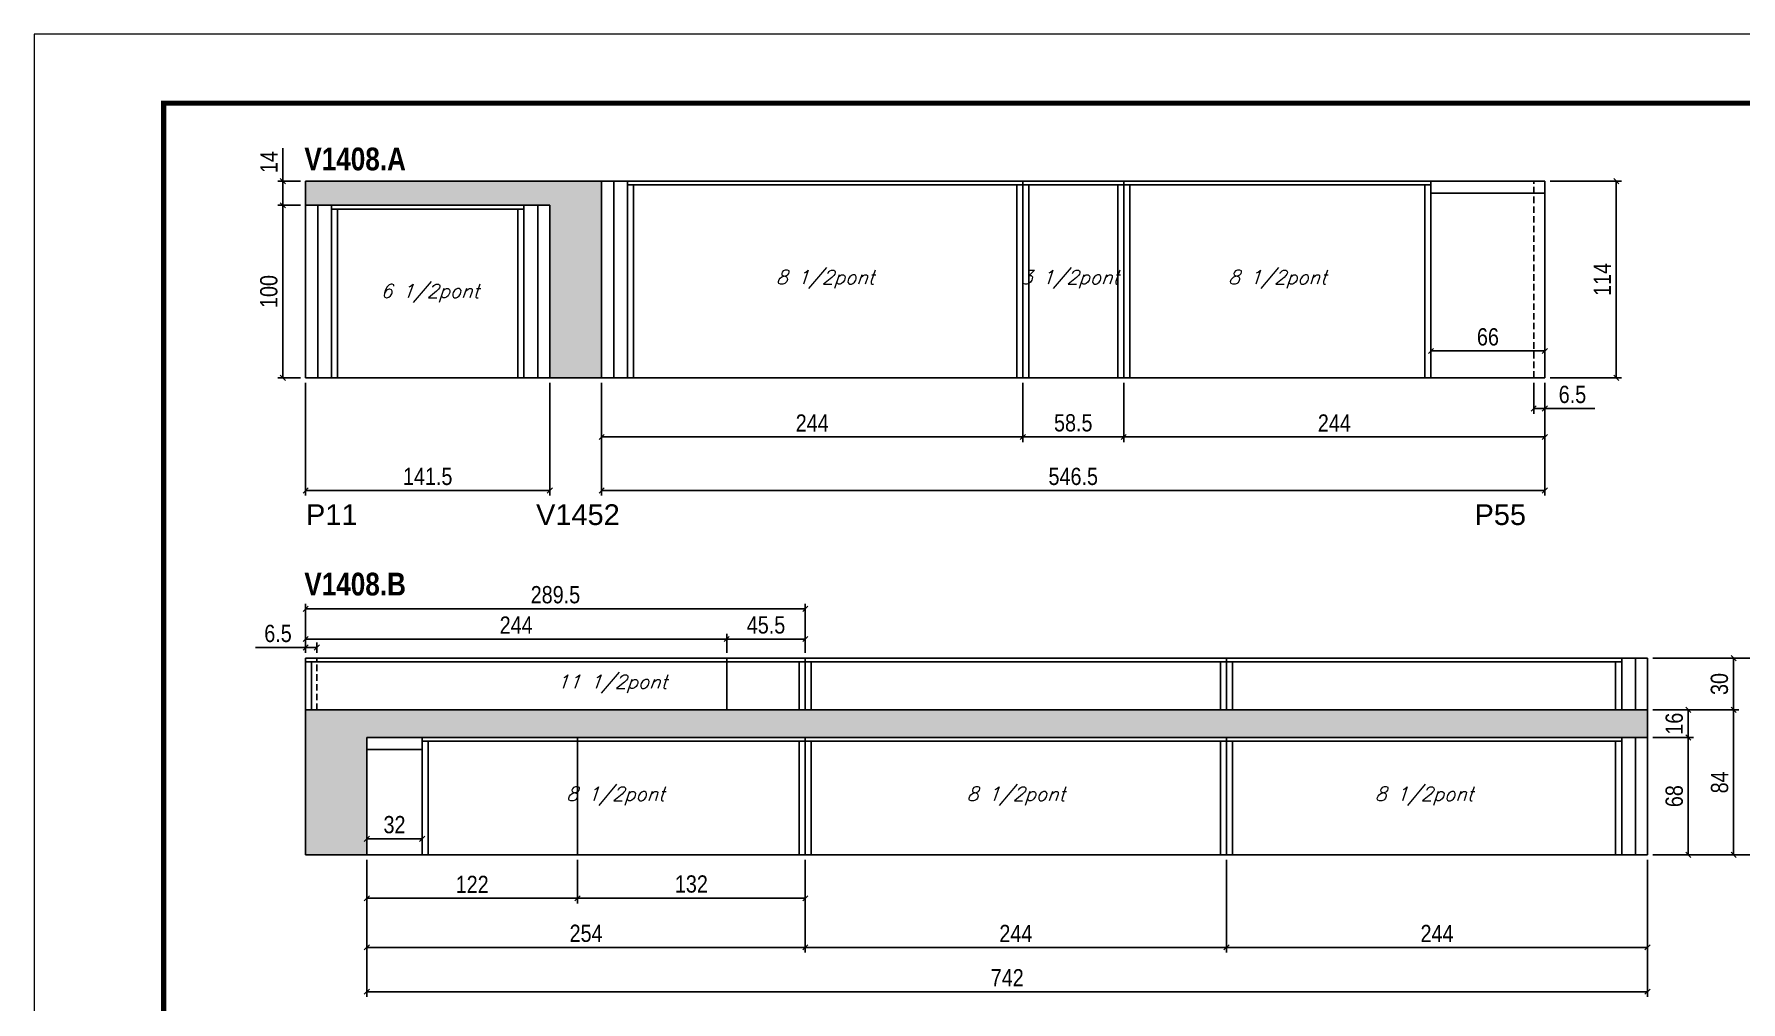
# Model space of a CAD drawing. Extents: x 3309 to 9563, y -2522 to 14608.
# Drawn here: x 6493 to 7482, y 10601 to 11162 of the extents above; entities that cross this region are included whole.
import ezdxf

# ---------------------------------------------------------------- set-up
doc = ezdxf.new("R2010")
doc.units = 0
doc.linetypes.add('DASHED', pattern=[0.75, 0.5, -0.25])
doc.linetypes.add('HIDDEN', pattern=[0.375, 0.25, -0.125])
for name, color, linetype in [('5', 5, 'Continuous'), ('COTA', 241, 'Continuous'), ('NOMENCLATURA', 7, 'Continuous'), ('Painéis', 200, 'Continuous'), ('SARR_2.2x7', 40, 'Continuous'), ('SARR_3.5x7', 81, 'Continuous'), ('texto', 7, 'Continuous')]:
    doc.layers.add(name, color=color, linetype=linetype)
doc.layers.add('Folhas', color=255, linetype='Continuous', lineweight=9)
doc.layers.add('SARRAFO DE PRESSAO', color=251, linetype='DASHED', lineweight=9)
doc.styles.add('COTA TECNICA', font='techl___.ttf', dxfattribs={"height": 10})
doc.styles.add('Romans', font='romans.shx')
doc.styles.get("Standard").update_dxf_attribs({"font": 'arial.ttf'})
doc.styles.add('TECNICA', font='techb___.ttf', dxfattribs={"height": 10})
doc.dimstyles.new('PAINEL', dxfattribs={"dimtxt": 10, "dimasz": 3, "dimexe": 3, "dimexo": 3, "dimgap": 3, "dimtad": 1, "dimdec": 1, "dimzin": 12, "dimdsep": 46, "dimtxsty": 'COTA TECNICA', "dimblk1": 'OBLIQUE', "dimblk2": 'OBLIQUE', "dimsah": 1, "dimcen": 0.9, "dimclrd": 4, "dimclre": 4, "dimclrt": 240, "dimadec": 1, "dimazin": 3, "dimtfac": 1, "dimtdec": 1, "dimtmove": 0, "dimatfit": 3, "dimfxl": 1, "dimtolj": 1, "dimtzin": 12, "dimarcsym": 0})

# ---------------------------------------------------------------- blocks, each defined once
blk = doc.blocks.new('9999999999')
at = {"layer": 'Folhas'}
blk.add_lwpolyline([(98138.98, 34190.21), (99623.98, 34190.21), (99623.98, 35240.21), (98138.98, 35240.21)], close=True, dxfattribs=at)
at = {"layer": 'Folhas', "color": 30, "const_width": 3}
blk.add_lwpolyline([(98213.98, 34230.21), (99583.98, 34230.21), (99583.98, 35200.21), (98213.98, 35200.21)], close=True, dxfattribs=at)
blk = doc.blocks.new('_Oblique')
at = {"color": 0, "linetype": 'ByBlock', "lineweight": -2}
blk.add_line((-0.5, -0.5), (0.5, 0.5), dxfattribs=at)
blk = doc.blocks.new('*D1903')
at = {"layer": 'COTA', "color": 4, "lineweight": -2, "transparency": 16777216}
for p, q in [((6650.14, 10959.93), (6650.14, 10894.6)), ((6791.64, 10959.93), (6791.64, 10894.6)), ((6650.14, 10897.6), (6791.64, 10897.6))]:
    blk.add_line(p, q, dxfattribs=at)
at = {"layer": 'Defpoints', "color": 0, "transparency": 16777216}
for p in [(6650.14, 10962.93), (6791.64, 10962.93), (6791.64, 10897.6)]:
    blk.add_point(p, dxfattribs=at)
at = {"layer": 'COTA', "color": 4, "lineweight": -2, "transparency": 16777216, "xscale": 3, "yscale": 3, "zscale": 3, "rotation": 180}
blk.add_blockref('_Oblique', (6650.14, 10897.6), dxfattribs=at)
at = {"layer": 'COTA', "color": 4, "lineweight": -2, "transparency": 16777216, "xscale": 3, "yscale": 3, "zscale": 3}
blk.add_blockref('_Oblique', (6791.64, 10897.6), dxfattribs=at)
at = {"layer": 'COTA', "color": 240, "transparency": 16777216, "insert": (6720.89, 10905.71), "char_height": 10, "attachment_point": 5, "style": 'COTA TECNICA'}
blk.add_mtext('\\A1;141.5', dxfattribs=at)
blk = doc.blocks.new('*D1904')
at = {"layer": 'COTA', "color": 4, "lineweight": -2, "transparency": 16777216}
for p, q in [((6647.14, 11062.93), (6633.97, 11062.93)), ((6636.97, 11062.93), (6636.97, 10962.93)), ((6647.14, 10962.93), (6633.97, 10962.93))]:
    blk.add_line(p, q, dxfattribs=at)
at = {"layer": 'Defpoints', "color": 0, "transparency": 16777216}
for p in [(6650.14, 11062.93), (6636.97, 10962.93), (6650.14, 10962.93)]:
    blk.add_point(p, dxfattribs=at)
at = {"layer": 'COTA', "color": 4, "lineweight": -2, "transparency": 16777216, "xscale": 3, "yscale": 3, "zscale": 3}
for p, rotation in [((6636.97, 11062.93), 90), ((6636.97, 10962.93), 270)]:
    blk.add_blockref('_Oblique', p, dxfattribs=dict(at, rotation=rotation))
at = {"layer": 'COTA', "color": 240, "transparency": 16777216, "insert": (6628.87, 11012.93), "char_height": 10, "attachment_point": 5, "rotation": 90, "style": 'COTA TECNICA'}
blk.add_mtext('\\A1;100', dxfattribs=at)
blk = doc.blocks.new('*D1905')
at = {"layer": 'COTA', "color": 4, "lineweight": -2, "transparency": 16777216}
for p, q in [((6821.64, 10959.93), (6821.64, 10894.6)), ((7368.14, 10959.93), (7368.14, 10894.6)), ((6821.64, 10897.6), (7368.14, 10897.6))]:
    blk.add_line(p, q, dxfattribs=at)
at = {"layer": 'Defpoints', "color": 0, "transparency": 16777216}
for p in [(6821.64, 10962.93), (7368.14, 10962.93), (7368.14, 10897.6)]:
    blk.add_point(p, dxfattribs=at)
at = {"layer": 'COTA', "color": 4, "lineweight": -2, "transparency": 16777216, "xscale": 3, "yscale": 3, "zscale": 3, "rotation": 180}
blk.add_blockref('_Oblique', (6821.64, 10897.6), dxfattribs=at)
at = {"layer": 'COTA', "color": 4, "lineweight": -2, "transparency": 16777216, "xscale": 3, "yscale": 3, "zscale": 3}
blk.add_blockref('_Oblique', (7368.14, 10897.6), dxfattribs=at)
at = {"layer": 'COTA', "color": 240, "transparency": 16777216, "insert": (7094.89, 10905.71), "char_height": 10, "attachment_point": 5, "style": 'COTA TECNICA'}
blk.add_mtext('\\A1;546.5', dxfattribs=at)
blk = doc.blocks.new('*D1906')
at = {"layer": 'COTA', "color": 4, "lineweight": -2, "transparency": 16777216}
for p, q in [((6636.97, 11076.93), (6636.97, 11096.04)), ((6647.14, 11076.93), (6633.97, 11076.93)), ((6636.97, 11062.93), (6636.97, 11076.93)), ((6647.14, 11062.93), (6633.97, 11062.93))]:
    blk.add_line(p, q, dxfattribs=at)
at = {"layer": 'Defpoints', "color": 0, "transparency": 16777216}
for p in [(6636.97, 11076.93), (6650.14, 11076.93), (6650.14, 11062.93)]:
    blk.add_point(p, dxfattribs=at)
at = {"layer": 'COTA', "color": 4, "lineweight": -2, "transparency": 16777216, "xscale": 3, "yscale": 3, "zscale": 3}
for p, rotation in [((6636.97, 11076.93), 90), ((6636.97, 11062.93), 270)]:
    blk.add_blockref('_Oblique', p, dxfattribs=dict(at, rotation=rotation))
at = {"layer": 'COTA', "color": 240, "transparency": 16777216, "insert": (6628.9, 11087.98), "char_height": 10, "attachment_point": 5, "rotation": 90, "style": 'COTA TECNICA'}
blk.add_mtext('\\A1;14', dxfattribs=at)
blk = doc.blocks.new('*D1907')
at = {"layer": 'COTA', "color": 4, "lineweight": -2, "transparency": 16777216}
for p, q in [((7371.14, 11076.93), (7412.51, 11076.93)), ((7409.51, 11076.93), (7409.51, 10962.93)), ((7371.14, 10962.93), (7412.51, 10962.93))]:
    blk.add_line(p, q, dxfattribs=at)
at = {"layer": 'Defpoints', "color": 0, "transparency": 16777216}
for p in [(7368.14, 11076.93), (7368.14, 10962.93), (7409.51, 10962.93)]:
    blk.add_point(p, dxfattribs=at)
at = {"layer": 'COTA', "color": 4, "lineweight": -2, "transparency": 16777216, "xscale": 3, "yscale": 3, "zscale": 3}
for p, rotation in [((7409.51, 11076.93), 90), ((7409.51, 10962.93), 270)]:
    blk.add_blockref('_Oblique', p, dxfattribs=dict(at, rotation=rotation))
at = {"layer": 'COTA', "color": 240, "transparency": 16777216, "insert": (7401.43, 11019.93), "char_height": 10, "attachment_point": 5, "rotation": 90, "style": 'COTA TECNICA'}
blk.add_mtext('\\A1;114', dxfattribs=at)
blk = doc.blocks.new('*D1908')
at = {"layer": 'COTA', "color": 4, "lineweight": -2, "transparency": 16777216}
for p, q in [((6821.64, 10959.93), (6821.64, 10925.63)), ((7065.64, 10959.93), (7065.64, 10925.63)), ((6821.64, 10928.63), (7065.64, 10928.63))]:
    blk.add_line(p, q, dxfattribs=at)
at = {"layer": 'Defpoints', "color": 0, "transparency": 16777216}
for p in [(6821.64, 10962.93), (7065.64, 10962.93), (7065.64, 10928.63)]:
    blk.add_point(p, dxfattribs=at)
at = {"layer": 'COTA', "color": 4, "lineweight": -2, "transparency": 16777216, "xscale": 3, "yscale": 3, "zscale": 3, "rotation": 180}
blk.add_blockref('_Oblique', (6821.64, 10928.63), dxfattribs=at)
at = {"layer": 'COTA', "color": 4, "lineweight": -2, "transparency": 16777216, "xscale": 3, "yscale": 3, "zscale": 3}
blk.add_blockref('_Oblique', (7065.64, 10928.63), dxfattribs=at)
at = {"layer": 'COTA', "color": 240, "transparency": 16777216, "insert": (6943.64, 10936.7), "char_height": 10, "attachment_point": 5, "style": 'COTA TECNICA'}
blk.add_mtext('\\A1;244', dxfattribs=at)
blk = doc.blocks.new('*D1909')
at = {"layer": 'COTA', "color": 4, "lineweight": -2, "transparency": 16777216}
for p, q in [((7065.64, 10959.93), (7065.64, 10925.63)), ((7124.14, 10959.93), (7124.14, 10925.63)), ((7065.64, 10928.63), (7124.14, 10928.63))]:
    blk.add_line(p, q, dxfattribs=at)
at = {"layer": 'Defpoints', "color": 0, "transparency": 16777216}
for p in [(7065.64, 10962.93), (7124.14, 10962.93), (7124.14, 10928.63)]:
    blk.add_point(p, dxfattribs=at)
at = {"layer": 'COTA', "color": 4, "lineweight": -2, "transparency": 16777216, "xscale": 3, "yscale": 3, "zscale": 3, "rotation": 180}
blk.add_blockref('_Oblique', (7065.64, 10928.63), dxfattribs=at)
at = {"layer": 'COTA', "color": 4, "lineweight": -2, "transparency": 16777216, "xscale": 3, "yscale": 3, "zscale": 3}
blk.add_blockref('_Oblique', (7124.14, 10928.63), dxfattribs=at)
at = {"layer": 'COTA', "color": 240, "transparency": 16777216, "insert": (7094.89, 10936.76), "char_height": 10, "attachment_point": 5, "style": 'COTA TECNICA'}
blk.add_mtext('\\A1;58.5', dxfattribs=at)
blk = doc.blocks.new('*D1910')
at = {"layer": 'COTA', "color": 4, "lineweight": -2, "transparency": 16777216}
for p, q in [((7124.14, 10959.93), (7124.14, 10925.63)), ((7368.14, 10959.93), (7368.14, 10925.63)), ((7124.14, 10928.63), (7368.14, 10928.63))]:
    blk.add_line(p, q, dxfattribs=at)
at = {"layer": 'Defpoints', "color": 0, "transparency": 16777216}
for p in [(7124.14, 10962.93), (7368.14, 10962.93), (7368.14, 10928.63)]:
    blk.add_point(p, dxfattribs=at)
at = {"layer": 'COTA', "color": 4, "lineweight": -2, "transparency": 16777216, "xscale": 3, "yscale": 3, "zscale": 3, "rotation": 180}
blk.add_blockref('_Oblique', (7124.14, 10928.63), dxfattribs=at)
at = {"layer": 'COTA', "color": 4, "lineweight": -2, "transparency": 16777216, "xscale": 3, "yscale": 3, "zscale": 3}
blk.add_blockref('_Oblique', (7368.14, 10928.63), dxfattribs=at)
at = {"layer": 'COTA', "color": 240, "transparency": 16777216, "insert": (7246.14, 10936.7), "char_height": 10, "attachment_point": 5, "style": 'COTA TECNICA'}
blk.add_mtext('\\A1;244', dxfattribs=at)
blk = doc.blocks.new('*D1911')
at = {"layer": 'COTA', "color": 4, "lineweight": -2, "transparency": 16777216}
for p, q in [((7361.64, 10959.93), (7361.64, 10942.12)), ((7368.14, 10959.93), (7368.14, 10942.12)), ((7361.64, 10945.12), (7368.14, 10945.12)), ((7368.14, 10945.12), (7397.09, 10945.12))]:
    blk.add_line(p, q, dxfattribs=at)
at = {"layer": 'Defpoints', "color": 0, "transparency": 16777216}
for p in [(7361.64, 10962.93), (7368.14, 10962.93), (7368.14, 10945.12)]:
    blk.add_point(p, dxfattribs=at)
at = {"layer": 'COTA', "color": 4, "lineweight": -2, "transparency": 16777216, "xscale": 3, "yscale": 3, "zscale": 3, "rotation": 180}
blk.add_blockref('_Oblique', (7361.64, 10945.12), dxfattribs=at)
at = {"layer": 'COTA', "color": 4, "lineweight": -2, "transparency": 16777216, "xscale": 3, "yscale": 3, "zscale": 3}
blk.add_blockref('_Oblique', (7368.14, 10945.12), dxfattribs=at)
at = {"layer": 'COTA', "color": 240, "transparency": 16777216, "insert": (7384.11, 10953.23), "char_height": 10, "attachment_point": 5, "style": 'COTA TECNICA'}
blk.add_mtext('\\A1;6.5', dxfattribs=at)
blk = doc.blocks.new('*D1912')
at = {"layer": 'COTA', "color": 4, "lineweight": -2, "transparency": 16777216}
for p, q in [((7302.14, 10965.93), (7302.14, 10981.49)), ((7302.14, 10978.49), (7368.14, 10978.49)), ((7368.14, 10965.93), (7368.14, 10981.49))]:
    blk.add_line(p, q, dxfattribs=at)
at = {"layer": 'Defpoints', "color": 0, "transparency": 16777216}
for p in [(7368.14, 10978.49), (7302.14, 10962.93), (7368.14, 10962.93)]:
    blk.add_point(p, dxfattribs=at)
at = {"layer": 'COTA', "color": 4, "lineweight": -2, "transparency": 16777216, "xscale": 3, "yscale": 3, "zscale": 3, "rotation": 180}
blk.add_blockref('_Oblique', (7302.14, 10978.49), dxfattribs=at)
at = {"layer": 'COTA', "color": 4, "lineweight": -2, "transparency": 16777216, "xscale": 3, "yscale": 3, "zscale": 3}
blk.add_blockref('_Oblique', (7368.14, 10978.49), dxfattribs=at)
at = {"layer": 'COTA', "color": 240, "transparency": 16777216, "insert": (7335.14, 10986.59), "char_height": 10, "attachment_point": 5, "style": 'COTA TECNICA'}
blk.add_mtext('\\A1;66', dxfattribs=at)
blk = doc.blocks.new('*D1919')
at = {"layer": 'COTA', "color": 4, "linetype": 'ByBlock', "lineweight": -2, "transparency": 16777216}
for p, q in [((6685.64, 10683.42), (6685.64, 10604.09)), ((7427.64, 10683.42), (7427.64, 10604.09)), ((7427.64, 10607.09), (6685.64, 10607.09))]:
    blk.add_line(p, q, dxfattribs=at)
at = {"layer": 'Defpoints', "color": 0, "linetype": 'ByBlock', "transparency": 16777216}
for p in [(6685.64, 10686.42), (7427.64, 10686.42), (6685.64, 10607.09)]:
    blk.add_point(p, dxfattribs=at)
at = {"layer": 'COTA', "color": 4, "linetype": 'ByBlock', "lineweight": -2, "transparency": 16777216, "xscale": 3, "yscale": 3, "zscale": 3, "rotation": 180}
blk.add_blockref('_Oblique', (6685.64, 10607.09), dxfattribs=at)
at = {"layer": 'COTA', "color": 4, "linetype": 'ByBlock', "lineweight": -2, "transparency": 16777216, "xscale": 3, "yscale": 3, "zscale": 3}
blk.add_blockref('_Oblique', (7427.64, 10607.09), dxfattribs=at)
at = {"layer": 'COTA', "color": 240, "linetype": 'ByBlock', "transparency": 16777216, "insert": (7056.64, 10615.16), "char_height": 10, "attachment_point": 5, "style": 'COTA TECNICA'}
blk.add_mtext('\\A1;742', dxfattribs=at)
blk = doc.blocks.new('*D1920')
at = {"layer": 'COTA', "color": 4, "lineweight": -2, "transparency": 16777216}
for p, q in [((6685.64, 10683.42), (6685.64, 10629.75)), ((6939.64, 10683.42), (6939.64, 10629.75)), ((6685.64, 10632.75), (6939.64, 10632.75))]:
    blk.add_line(p, q, dxfattribs=at)
at = {"layer": 'Defpoints', "color": 0, "transparency": 16777216}
for p in [(6685.64, 10686.42), (6939.64, 10686.42), (6939.64, 10632.75)]:
    blk.add_point(p, dxfattribs=at)
at = {"layer": 'COTA', "color": 4, "lineweight": -2, "transparency": 16777216, "xscale": 3, "yscale": 3, "zscale": 3, "rotation": 180}
blk.add_blockref('_Oblique', (6685.64, 10632.75), dxfattribs=at)
at = {"layer": 'COTA', "color": 4, "lineweight": -2, "transparency": 16777216, "xscale": 3, "yscale": 3, "zscale": 3}
blk.add_blockref('_Oblique', (6939.64, 10632.75), dxfattribs=at)
at = {"layer": 'COTA', "color": 240, "transparency": 16777216, "insert": (6812.64, 10640.86), "char_height": 10, "attachment_point": 5, "style": 'COTA TECNICA'}
blk.add_mtext('\\A1;254', dxfattribs=at)
blk = doc.blocks.new('*D1921')
at = {"layer": 'COTA', "color": 4, "lineweight": -2, "transparency": 16777216}
for p, q in [((6939.64, 10683.42), (6939.64, 10629.75)), ((7183.64, 10683.42), (7183.64, 10629.75)), ((6939.64, 10632.75), (7183.64, 10632.75))]:
    blk.add_line(p, q, dxfattribs=at)
at = {"layer": 'Defpoints', "color": 0, "transparency": 16777216}
for p in [(6939.64, 10686.42), (7183.64, 10686.42), (7183.64, 10632.75)]:
    blk.add_point(p, dxfattribs=at)
at = {"layer": 'COTA', "color": 4, "lineweight": -2, "transparency": 16777216, "xscale": 3, "yscale": 3, "zscale": 3, "rotation": 180}
blk.add_blockref('_Oblique', (6939.64, 10632.75), dxfattribs=at)
at = {"layer": 'COTA', "color": 4, "lineweight": -2, "transparency": 16777216, "xscale": 3, "yscale": 3, "zscale": 3}
blk.add_blockref('_Oblique', (7183.64, 10632.75), dxfattribs=at)
at = {"layer": 'COTA', "color": 240, "transparency": 16777216, "insert": (7061.64, 10640.82), "char_height": 10, "attachment_point": 5, "style": 'COTA TECNICA'}
blk.add_mtext('\\A1;244', dxfattribs=at)
blk = doc.blocks.new('*D1913')
at = {"layer": 'COTA', "color": 4, "lineweight": -2, "transparency": 16777216}
for p, q in [((7183.64, 10683.42), (7183.64, 10629.75)), ((7427.64, 10683.42), (7427.64, 10629.75)), ((7183.64, 10632.75), (7427.64, 10632.75))]:
    blk.add_line(p, q, dxfattribs=at)
at = {"layer": 'Defpoints', "color": 0, "transparency": 16777216}
for p in [(7183.64, 10686.42), (7427.64, 10686.42), (7427.64, 10632.75)]:
    blk.add_point(p, dxfattribs=at)
at = {"layer": 'COTA', "color": 4, "lineweight": -2, "transparency": 16777216, "xscale": 3, "yscale": 3, "zscale": 3, "rotation": 180}
blk.add_blockref('_Oblique', (7183.64, 10632.75), dxfattribs=at)
at = {"layer": 'COTA', "color": 4, "lineweight": -2, "transparency": 16777216, "xscale": 3, "yscale": 3, "zscale": 3}
blk.add_blockref('_Oblique', (7427.64, 10632.75), dxfattribs=at)
at = {"layer": 'COTA', "color": 240, "transparency": 16777216, "insert": (7305.64, 10640.82), "char_height": 10, "attachment_point": 5, "style": 'COTA TECNICA'}
blk.add_mtext('\\A1;244', dxfattribs=at)
blk = doc.blocks.new('*D1914')
at = {"layer": 'COTA', "color": 4, "lineweight": -2, "transparency": 16777216}
for p, q in [((7430.64, 10754.42), (7454.23, 10754.42)), ((7451.23, 10754.42), (7451.23, 10686.42)), ((7430.64, 10686.42), (7454.23, 10686.42))]:
    blk.add_line(p, q, dxfattribs=at)
at = {"layer": 'Defpoints', "color": 0, "transparency": 16777216}
for p in [(7427.64, 10754.42, 0), (7427.64, 10686.42, 0), (7451.23, 10686.42)]:
    blk.add_point(p, dxfattribs=at)
at = {"layer": 'COTA', "color": 4, "lineweight": -2, "transparency": 16777216, "xscale": 3, "yscale": 3, "zscale": 3}
for p, rotation in [((7451.23, 10754.42), 90), ((7451.23, 10686.42), 270)]:
    blk.add_blockref('_Oblique', p, dxfattribs=dict(at, rotation=rotation))
at = {"layer": 'COTA', "color": 240, "transparency": 16777216, "insert": (7443.11, 10720.42), "char_height": 10, "attachment_point": 5, "rotation": 90, "style": 'COTA TECNICA'}
blk.add_mtext('\\A1;68', dxfattribs=at)
blk = doc.blocks.new('*D1915')
at = {"layer": 'COTA', "color": 4, "lineweight": -2, "transparency": 16777216}
for p, q in [((7430.64, 10770.42), (7454.23, 10770.42)), ((7451.23, 10754.42), (7451.23, 10770.42)), ((7430.64, 10754.42), (7454.23, 10754.42))]:
    blk.add_line(p, q, dxfattribs=at)
at = {"layer": 'Defpoints', "color": 0, "transparency": 16777216}
for p in [(7427.64, 10770.42, 0), (7451.23, 10770.42), (7427.64, 10754.42, 0)]:
    blk.add_point(p, dxfattribs=at)
at = {"layer": 'COTA', "color": 4, "lineweight": -2, "transparency": 16777216, "xscale": 3, "yscale": 3, "zscale": 3}
for p, rotation in [((7451.23, 10770.42), 90), ((7451.23, 10754.42), 270)]:
    blk.add_blockref('_Oblique', p, dxfattribs=dict(at, rotation=rotation))
at = {"layer": 'COTA', "color": 240, "transparency": 16777216, "insert": (7443.13, 10762.42), "char_height": 10, "attachment_point": 5, "rotation": 90, "style": 'COTA TECNICA'}
blk.add_mtext('\\A1;16', dxfattribs=at)
blk = doc.blocks.new('*D1916')
at = {"layer": 'COTA', "color": 4, "lineweight": -2, "transparency": 16777216}
for p, q in [((7430.64, 10770.42), (7480.5, 10770.42)), ((7477.5, 10686.42), (7477.5, 10770.42)), ((7430.64, 10686.42), (7480.5, 10686.42))]:
    blk.add_line(p, q, dxfattribs=at)
at = {"layer": 'Defpoints', "color": 0, "transparency": 16777216}
for p in [(7427.64, 10770.42, 0), (7477.5, 10770.42), (7427.64, 10686.42, 0)]:
    blk.add_point(p, dxfattribs=at)
at = {"layer": 'COTA', "color": 4, "lineweight": -2, "transparency": 16777216, "xscale": 3, "yscale": 3, "zscale": 3}
for p, rotation in [((7477.5, 10770.42), 90), ((7477.5, 10686.42), 270)]:
    blk.add_blockref('_Oblique', p, dxfattribs=dict(at, rotation=rotation))
at = {"layer": 'COTA', "color": 240, "transparency": 16777216, "insert": (7469.4, 10728.42), "char_height": 10, "attachment_point": 5, "rotation": 90, "style": 'COTA TECNICA'}
blk.add_mtext('\\A1;84', dxfattribs=at)
blk = doc.blocks.new('*D1917')
at = {"layer": 'COTA', "color": 4, "lineweight": -2, "transparency": 16777216}
for p, q in [((7430.64, 10800.42), (7480.5, 10800.42)), ((7477.5, 10770.42), (7477.5, 10800.42)), ((7430.64, 10770.42), (7480.5, 10770.42))]:
    blk.add_line(p, q, dxfattribs=at)
at = {"layer": 'Defpoints', "color": 0, "transparency": 16777216}
for p in [(7427.64, 10800.42), (7477.5, 10800.42), (7427.64, 10770.42)]:
    blk.add_point(p, dxfattribs=at)
at = {"layer": 'COTA', "color": 4, "lineweight": -2, "transparency": 16777216, "xscale": 3, "yscale": 3, "zscale": 3}
for p, rotation in [((7477.5, 10800.42), 90), ((7477.5, 10770.42), 270)]:
    blk.add_blockref('_Oblique', p, dxfattribs=dict(at, rotation=rotation))
at = {"layer": 'COTA', "color": 240, "transparency": 16777216, "insert": (7469.28, 10785.42), "char_height": 10, "attachment_point": 5, "rotation": 90, "style": 'COTA TECNICA'}
blk.add_mtext('\\A1;30', dxfattribs=at)
blk = doc.blocks.new('*D1918')
at = {"layer": 'COTA', "color": 4, "lineweight": -2, "transparency": 16777216}
for p, q in [((7430.64, 10800.42), (7505.19, 10800.42)), ((7502.19, 10686.42), (7502.19, 10800.42)), ((7430.64, 10686.42), (7505.19, 10686.42))]:
    blk.add_line(p, q, dxfattribs=at)
at = {"layer": 'Defpoints', "color": 0, "transparency": 16777216}
for p in [(7427.64, 10800.42), (7502.19, 10800.42), (7427.64, 10686.42)]:
    blk.add_point(p, dxfattribs=at)
at = {"layer": 'COTA', "color": 4, "lineweight": -2, "transparency": 16777216, "xscale": 3, "yscale": 3, "zscale": 3}
for p, rotation in [((7502.19, 10800.42), 90), ((7502.19, 10686.42), 270)]:
    blk.add_blockref('_Oblique', p, dxfattribs=dict(at, rotation=rotation))
at = {"layer": 'COTA', "color": 240, "transparency": 16777216, "insert": (7494.12, 10743.42), "char_height": 10, "attachment_point": 5, "rotation": 90, "style": 'COTA TECNICA'}
blk.add_mtext('\\A1;114', dxfattribs=at)
blk = doc.blocks.new('*D1922')
at = {"layer": 'COTA', "color": 4, "lineweight": -2, "transparency": 16777216}
for p, q in [((6650.14, 10803.42), (6650.14, 10809.56)), ((6656.64, 10803.42), (6656.64, 10809.56)), ((6650.14, 10806.56), (6621.18, 10806.56)), ((6656.64, 10806.56), (6650.14, 10806.56))]:
    blk.add_line(p, q, dxfattribs=at)
at = {"layer": 'Defpoints', "color": 0, "transparency": 16777216}
for p in [(6650.14, 10806.56), (6650.14, 10800.42), (6656.64, 10800.42)]:
    blk.add_point(p, dxfattribs=at)
at = {"layer": 'COTA', "color": 4, "lineweight": -2, "transparency": 16777216, "xscale": 3, "yscale": 3, "zscale": 3, "rotation": 180}
blk.add_blockref('_Oblique', (6650.14, 10806.56), dxfattribs=at)
at = {"layer": 'COTA', "color": 4, "lineweight": -2, "transparency": 16777216, "xscale": 3, "yscale": 3, "zscale": 3}
blk.add_blockref('_Oblique', (6656.64, 10806.56), dxfattribs=at)
at = {"layer": 'COTA', "color": 240, "transparency": 16777216, "insert": (6634.16, 10814.67), "char_height": 10, "attachment_point": 5, "style": 'COTA TECNICA'}
blk.add_mtext('\\A1;6.5', dxfattribs=at)
blk = doc.blocks.new('*D1923')
at = {"layer": 'COTA', "color": 4, "lineweight": -2, "transparency": 16777216}
for p, q in [((6650.14, 10803.42), (6650.14, 10831.99)), ((6650.14, 10828.99), (6939.64, 10828.99)), ((6939.64, 10803.42), (6939.64, 10831.99))]:
    blk.add_line(p, q, dxfattribs=at)
at = {"layer": 'Defpoints', "color": 0, "transparency": 16777216}
for p in [(6939.64, 10828.99), (6650.14, 10800.42), (6939.64, 10800.42)]:
    blk.add_point(p, dxfattribs=at)
at = {"layer": 'COTA', "color": 4, "lineweight": -2, "transparency": 16777216, "xscale": 3, "yscale": 3, "zscale": 3, "rotation": 180}
blk.add_blockref('_Oblique', (6650.14, 10828.99), dxfattribs=at)
at = {"layer": 'COTA', "color": 4, "lineweight": -2, "transparency": 16777216, "xscale": 3, "yscale": 3, "zscale": 3}
blk.add_blockref('_Oblique', (6939.64, 10828.99), dxfattribs=at)
at = {"layer": 'COTA', "color": 240, "transparency": 16777216, "insert": (6794.89, 10837.13), "char_height": 10, "attachment_point": 5, "style": 'COTA TECNICA'}
blk.add_mtext('\\A1;289.5', dxfattribs=at)
blk = doc.blocks.new('*D1924')
at = {"layer": 'COTA', "color": 4, "lineweight": -2, "transparency": 16777216}
for p, q in [((6650.14, 10803.42), (6650.14, 10814.5)), ((6650.14, 10811.5), (6894.14, 10811.5)), ((6894.14, 10803.42), (6894.14, 10814.5))]:
    blk.add_line(p, q, dxfattribs=at)
at = {"layer": 'Defpoints', "color": 0, "transparency": 16777216}
for p in [(6894.14, 10811.5), (6650.14, 10800.42), (6894.14, 10800.42)]:
    blk.add_point(p, dxfattribs=at)
at = {"layer": 'COTA', "color": 4, "lineweight": -2, "transparency": 16777216, "xscale": 3, "yscale": 3, "zscale": 3, "rotation": 180}
blk.add_blockref('_Oblique', (6650.14, 10811.5), dxfattribs=at)
at = {"layer": 'COTA', "color": 4, "lineweight": -2, "transparency": 16777216, "xscale": 3, "yscale": 3, "zscale": 3}
blk.add_blockref('_Oblique', (6894.14, 10811.5), dxfattribs=at)
at = {"layer": 'COTA', "color": 240, "transparency": 16777216, "insert": (6772.14, 10819.58), "char_height": 10, "attachment_point": 5, "style": 'COTA TECNICA'}
blk.add_mtext('\\A1;244', dxfattribs=at)
blk = doc.blocks.new('*D1925')
at = {"layer": 'COTA', "color": 4, "lineweight": -2, "transparency": 16777216}
for p, q in [((6894.14, 10803.42), (6894.14, 10814.5)), ((6894.14, 10811.5), (6939.64, 10811.5)), ((6939.64, 10803.42), (6939.64, 10814.5))]:
    blk.add_line(p, q, dxfattribs=at)
at = {"layer": 'Defpoints', "color": 0, "transparency": 16777216}
for p in [(6939.64, 10811.5), (6894.14, 10800.42), (6939.64, 10800.42)]:
    blk.add_point(p, dxfattribs=at)
at = {"layer": 'COTA', "color": 4, "lineweight": -2, "transparency": 16777216, "xscale": 3, "yscale": 3, "zscale": 3, "rotation": 180}
blk.add_blockref('_Oblique', (6894.14, 10811.5), dxfattribs=at)
at = {"layer": 'COTA', "color": 4, "lineweight": -2, "transparency": 16777216, "xscale": 3, "yscale": 3, "zscale": 3}
blk.add_blockref('_Oblique', (6939.64, 10811.5), dxfattribs=at)
at = {"layer": 'COTA', "color": 240, "transparency": 16777216, "insert": (6916.89, 10819.61), "char_height": 10, "attachment_point": 5, "style": 'COTA TECNICA'}
blk.add_mtext('\\A1;45.5', dxfattribs=at)
blk = doc.blocks.new('*D1926')
at = {"layer": 'COTA', "color": 4, "lineweight": -2, "transparency": 16777216}
for p, q in [((6685.64, 10683.42), (6685.64, 10658.22)), ((6807.64, 10683.42), (6807.64, 10658.22)), ((6685.64, 10661.22), (6807.64, 10661.22))]:
    blk.add_line(p, q, dxfattribs=at)
at = {"layer": 'Defpoints', "color": 0, "transparency": 16777216}
for p in [(6685.64, 10686.42), (6807.64, 10686.42), (6807.64, 10661.22)]:
    blk.add_point(p, dxfattribs=at)
at = {"layer": 'COTA', "color": 4, "lineweight": -2, "transparency": 16777216, "xscale": 3, "yscale": 3, "zscale": 3, "rotation": 180}
blk.add_blockref('_Oblique', (6685.64, 10661.22), dxfattribs=at)
at = {"layer": 'COTA', "color": 4, "lineweight": -2, "transparency": 16777216, "xscale": 3, "yscale": 3, "zscale": 3}
blk.add_blockref('_Oblique', (6807.64, 10661.22), dxfattribs=at)
at = {"layer": 'COTA', "color": 240, "transparency": 16777216, "insert": (6746.64, 10669.27), "char_height": 10, "attachment_point": 5, "style": 'COTA TECNICA'}
blk.add_mtext('\\A1;122', dxfattribs=at)
blk = doc.blocks.new('*D1927')
at = {"layer": 'COTA', "color": 4, "lineweight": -2, "transparency": 16777216}
for p, q in [((6807.64, 10683.42), (6807.64, 10658.22)), ((6939.64, 10683.42), (6939.64, 10658.22)), ((6807.64, 10661.22), (6939.64, 10661.22))]:
    blk.add_line(p, q, dxfattribs=at)
at = {"layer": 'Defpoints', "color": 0, "transparency": 16777216}
for p in [(6807.64, 10686.42), (6939.64, 10686.42), (6939.64, 10661.22)]:
    blk.add_point(p, dxfattribs=at)
at = {"layer": 'COTA', "color": 4, "lineweight": -2, "transparency": 16777216, "xscale": 3, "yscale": 3, "zscale": 3, "rotation": 180}
blk.add_blockref('_Oblique', (6807.64, 10661.22), dxfattribs=at)
at = {"layer": 'COTA', "color": 4, "lineweight": -2, "transparency": 16777216, "xscale": 3, "yscale": 3, "zscale": 3}
blk.add_blockref('_Oblique', (6939.64, 10661.22), dxfattribs=at)
at = {"layer": 'COTA', "color": 240, "transparency": 16777216, "insert": (6873.64, 10669.43), "char_height": 10, "attachment_point": 5, "style": 'COTA TECNICA'}
blk.add_mtext('\\A1;132', dxfattribs=at)
blk = doc.blocks.new('*D1928')
at = {"layer": 'COTA', "color": 4, "lineweight": -2, "transparency": 16777216}
for p, q in [((6685.64, 10689.42), (6685.64, 10698.63)), ((6685.64, 10695.63), (6717.64, 10695.63)), ((6717.64, 10689.42), (6717.64, 10698.63))]:
    blk.add_line(p, q, dxfattribs=at)
at = {"layer": 'Defpoints', "color": 0, "transparency": 16777216}
for p in [(6717.64, 10695.63), (6685.64, 10686.42), (6717.64, 10686.42)]:
    blk.add_point(p, dxfattribs=at)
at = {"layer": 'COTA', "color": 4, "lineweight": -2, "transparency": 16777216, "xscale": 3, "yscale": 3, "zscale": 3, "rotation": 180}
blk.add_blockref('_Oblique', (6685.64, 10695.63), dxfattribs=at)
at = {"layer": 'COTA', "color": 4, "lineweight": -2, "transparency": 16777216, "xscale": 3, "yscale": 3, "zscale": 3}
blk.add_blockref('_Oblique', (6717.64, 10695.63), dxfattribs=at)
at = {"layer": 'COTA', "color": 240, "transparency": 16777216, "insert": (6701.64, 10703.85), "char_height": 10, "attachment_point": 5, "style": 'COTA TECNICA'}
blk.add_mtext('\\A1;32', dxfattribs=at)

msp = doc.modelspace()

# ---------------------------------------------------------------- hatches: boundary and pattern name
at = {"layer": 'COTA'}
h = msp.add_hatch(dxfattribs=at)
h.set_pattern_fill('AR-CONC', color=256, scale=0.03)
h.set_pattern_definition([(50, (-1585, 0), (5.46554, -0.4781726), [0.5715, -6.2865]), (355, (-1585, 0), (-1.0573026, 5.7317054), [0.4572, -5.0292175]), (100.451445, (-1584.5445, -0.04), (4.4082374, 5.2535326), [0.4857003, -5.3427073]), (46.1842, (-1585, 1.524), (8.1323712, -1.26127), [0.85725, -9.42975]), (96.63556, (-1584.322, 1.419), (7.122124, 7.4227837), [0.7285507, -8.014068]), (351.18415, (-1585, 1.524), (7.122124, 7.4227837), [0.685799, -7.543792]), (21, (-1584.238, 1.143), (4.5484317, -3.067956), [0.5715, -6.2865]), (326, (-1584.238, 1.143), (1.8540609, 5.525639), [0.4572, -5.0292]), (71.451445, (-1583.859, 0.8873), (6.4024926, 2.457683), [0.4857003, -5.3426981]), (37.5, (-1585, 0), (0.0926581, 2.53665117), [0, -4.96824, 0, -5.1054, 0, -5.04825]), (7.5, (-1585, 0), (2.0045899, 3.00541724), [0, -2.91084, 0, -4.85394, 0, -1.92405]), (327.5, (-1586.6993, 0), (4.06771786, -0.17186232), [0, -1.905, 0, -5.9436, 0, -7.8867]), (317.5, (-1587.4613, 0), (4.4438754, 0.7627947), [0, -2.4765, 0, -3.94716, 0, -5.6007])])
h.paths.add_polyline_path([(6821.64, 11076.93), (6650.14, 11076.93), (6650.14, 11062.93), (6791.64, 11062.93), (6791.64, 10962.93), (6821.64, 10962.93)])
h = msp.add_hatch(dxfattribs=at)
h.set_pattern_fill('AR-CONC', color=256, scale=0.03)
h.set_pattern_definition([(50, (0, -20.5793), (5.46554, -0.4781726), [0.5715, -6.2865]), (355, (0, -20.579), (-1.0573026, 5.7317054), [0.4572, -5.0292175]), (100.451445, (0.4555, -20.619), (4.4082374, 5.2535326), [0.4857003, -5.3427073]), (46.1842, (0, -19.055), (8.1323712, -1.26127), [0.85725, -9.42975]), (96.63556, (0.678, -19.16), (7.122124, 7.4227837), [0.7285507, -8.014068]), (351.18415, (0, -19.055), (7.122124, 7.422784), [0.685799, -7.543792]), (21, (0.762, -19.4363), (4.5484317, -3.067956), [0.5715, -6.2865]), (326, (0.762, -19.436), (1.8540609, 5.525639), [0.4572, -5.0292]), (71.451445, (1.141, -19.692), (6.4024926, 2.457683), [0.4857003, -5.3426981]), (37.5, (0, -20.5793), (0.0926581, 2.53665117), [0, -4.96824, 0, -5.1054, 0, -5.04825]), (7.5, (0, -20.5793), (2.0045899, 3.00541724), [0, -2.91084, 0, -4.85394, 0, -1.92405]), (327.5, (-1.6993, -20.5793), (4.06771786, -0.17186232), [0, -1.905, 0, -5.9436, 0, -7.8867]), (317.5, (-2.4613, -20.5793), (4.4438754, 0.7627947), [0, -2.4765, 0, -3.94716, 0, -5.6007])])
h.paths.add_polyline_path([(6650.14, 10686.42), (6685.64, 10686.42), (6685.64, 10754.42), (7427.64, 10754.42), (7427.64, 10770.42), (6650.14, 10770.42)])

# ---------------------------------------------------------------- linework, layer by layer
for p, q in [((6650.14, 11062.93), (6650.14, 11076.93)), ((6650.14, 11076.93), (6821.64, 11076.93)), ((6791.64, 10962.93), (6821.64, 10962.93)), ((6650.14, 10770.42), (6650.14, 10686.42)), ((7427.64, 10754.42), (7427.64, 10770.42)), ((6650.14, 10686.42), (6685.64, 10686.42))]:
    msp.add_line(p, q, dxfattribs=at)
at = {"layer": 'Painéis', "linetype": 'ByBlock'}
for p, q in [((6821.64, 11076.93), (6821.64, 10962.93)), ((6821.64, 11076.93), (7368.14, 11076.93)), ((7065.64, 11076.93), (7065.64, 10962.93)), ((7124.14, 11076.93), (7124.14, 10962.93)), ((7368.14, 11076.93), (7368.14, 10962.93)), ((6650.14, 11062.93), (6650.14, 10962.93)), ((6650.14, 11062.93), (6791.64, 11062.93)), ((6791.64, 11062.93), (6791.64, 10962.93)), ((6791.64, 10962.93), (6650.14, 10962.93)), ((7368.14, 10962.93), (6821.64, 10962.93)), ((7427.64, 10800.42), (6650.14, 10800.42)), ((6650.14, 10770.42), (6650.14, 10800.42)), ((6894.14, 10770.42), (6894.14, 10800.42)), ((6939.64, 10770.42), (6939.64, 10800.42)), ((7183.64, 10770.42), (7183.64, 10800.42)), ((7427.64, 10770.42), (7427.64, 10800.42)), ((7427.64, 10770.42), (6650.14, 10770.42)), ((7427.64, 10754.42), (6685.64, 10754.42)), ((6685.64, 10686.42), (6685.64, 10754.42)), ((6807.64, 10686.42), (6807.64, 10754.42)), ((6939.64, 10686.42), (6939.64, 10754.42)), ((7183.64, 10686.42), (7183.64, 10754.42)), ((7427.64, 10686.42), (7427.64, 10754.42)), ((7427.64, 10686.42), (6685.64, 10686.42))]:
    msp.add_line(p, q, dxfattribs=at)
at = {"layer": 'SARR_2.2x7', "linetype": 'Continuous'}
for p, q in [((6828.64, 10962.93), (6828.64, 11076.93)), ((6836.64, 11074.73), (7065.64, 11074.73)), ((7065.64, 11074.73), (7124.14, 11074.73)), ((7302.14, 11074.73), (7124.14, 11074.73)), ((7302.14, 11069.93), (7368.14, 11069.93)), ((6657.14, 10962.93), (6657.14, 11062.93)), ((6665.14, 11060.73), (6776.64, 11060.73)), ((6784.64, 10962.93), (6784.64, 11062.93)), ((6939.64, 10798.22), (6650.14, 10798.22)), ((7183.64, 10798.22), (6939.64, 10798.22)), ((7412.64, 10798.22), (7183.64, 10798.22)), ((7420.64, 10770.42), (7420.64, 10800.42)), ((6939.64, 10752.22), (6717.64, 10752.22)), ((7183.64, 10752.22), (6939.64, 10752.22)), ((7412.64, 10752.22), (7183.64, 10752.22)), ((7420.64, 10686.42), (7420.64, 10754.42)), ((6685.64, 10747.42), (6717.64, 10747.42))]:
    msp.add_line(p, q, dxfattribs=at)
at = {"layer": 'SARR_2.2x7', "linetype": 'HIDDEN', "ltscale": 15}
for p, q in [((7361.64, 10962.93), (7361.64, 11076.93)), ((6656.64, 10770.42), (6656.64, 10800.42))]:
    msp.add_line(p, q, dxfattribs=at)
at = {"layer": 'SARR_3.5x7'}
for p, q in [((6836.64, 11076.93), (6836.64, 10962.93)), ((6840.14, 11074.73), (6840.14, 10962.93)), ((7062.14, 11074.73), (7062.14, 10962.93)), ((7069.14, 11074.73), (7069.14, 10962.93)), ((7120.64, 11074.73), (7120.64, 10962.93)), ((7127.64, 11074.73), (7127.64, 10962.93)), ((7298.64, 11074.73), (7298.64, 10962.93)), ((7302.14, 11076.93), (7302.14, 10962.93)), ((6665.14, 11062.93), (6665.14, 10962.93)), ((6668.64, 11060.73), (6668.64, 10962.93)), ((6773.14, 11060.73), (6773.14, 10962.93)), ((6776.64, 11062.93), (6776.64, 10962.93)), ((6653.64, 10798.22), (6653.64, 10770.42)), ((6936.14, 10798.22), (6936.14, 10770.42)), ((6943.14, 10798.22), (6943.14, 10770.42)), ((7180.14, 10798.22), (7180.14, 10770.42)), ((7187.14, 10798.22), (7187.14, 10770.42)), ((7409.14, 10798.22), (7409.14, 10770.42)), ((7412.64, 10800.42), (7412.64, 10770.42)), ((6717.64, 10754.42), (6717.64, 10686.42)), ((6721.14, 10752.22), (6721.14, 10686.42)), ((6936.14, 10752.22), (6936.14, 10686.42)), ((6943.14, 10752.22), (6943.14, 10686.42)), ((7180.14, 10752.22), (7180.14, 10686.42)), ((7187.14, 10752.22), (7187.14, 10686.42)), ((7409.14, 10752.22), (7409.14, 10686.42)), ((7412.64, 10754.42), (7412.64, 10686.42))]:
    msp.add_line(p, q, dxfattribs=at)

# ---------------------------------------------------------------- block references
at = {"layer": 'SARRAFO DE PRESSAO', "color": 6, "linetype": 'ByBlock'}
msp.add_blockref('9999999999', (-91646.11, -24078.07), dxfattribs=at)

# ---------------------------------------------------------------- texts
at = {"layer": '5', "linetype": 'Continuous'}
for s, p in [('P11', (6650.39, 10877.59)), ('V1452', (6783.69, 10877.59)), ('P55', (7327.38, 10877.59))]:
    msp.add_text(s, height=12, rotation=0.00004, dxfattribs=at).set_placement(p)
at = {"layer": 'NOMENCLATURA', "style": 'TECNICA'}
for s, p in [('V1408.A', (6649.42, 11083.16)), ('V1408.B', (6649.42, 10836.74))]:
    msp.add_text(s, height=13.2, dxfattribs=at).set_placement(p)
at = {"layer": 'texto', "color": 2, "char_height": 8, "attachment_point": 5, "style": 'Romans'}
for s, insert in [('{\\Q19;\\C256;8 1/2pont}', (6951.14, 11019.93)), ('{\\Q19;\\C256;3 1/2pont}', (7092.89, 11019.93)), ('{\\Q19;\\C256;8 1/2pont}', (7213.14, 11019.93)), ('{\\Q19;\\C256;6 1/2pont}', (6722.14, 11011.93)), ('{\\Q19;\\C256;11 1/2pont}', (6827.64, 10785.42)), ('{\\Q19;\\C256;8 1/2pont}', (6829.64, 10720.42)), ('{\\Q19;\\C256;8 1/2pont}', (7061.64, 10720.42)), ('{\\Q19;\\C256;8 1/2pont}', (7298.14, 10720.42))]:
    msp.add_mtext(s, dxfattribs=dict(at, insert=insert))

# ---------------------------------------------------------------- dimensions: what is measured, and where the dimension line sits
at = {"layer": 'COTA'}
for base, p1, p2, picture, middle in [((6636.97, 11076.93), (6650.14, 11062.93), (6650.14, 11076.93), '*D1906', (6628.9, 11087.98)), ((7409.51, 10962.93), (7368.14, 11076.93), (7368.14, 10962.93), '*D1907', (7401.43, 11019.93)), ((6636.97, 10962.93), (6650.14, 11062.93), (6650.14, 10962.93), '*D1904', (6628.87, 11012.93)), ((7477.5, 10800.42), (7427.64, 10770.42), (7427.64, 10800.42), '*D1917', (7469.28, 10785.42)), ((7502.19, 10800.42), (7427.64, 10686.42), (7427.64, 10800.42), '*D1918', (7494.12, 10743.42)), ((7477.5, 10770.42, 0), (7427.64, 10686.42), (7427.64, 10770.42), '*D1916', (7469.4, 10728.42, 0)), ((7451.23, 10686.42, 0), (7427.64, 10754.42), (7427.64, 10686.42), '*D1914', (7443.11, 10720.42, 0))]:
    dim = msp.add_linear_dim(base=base, p1=p1, p2=p2, angle=90, dimstyle='PAINEL', dxfattribs=at)
    dim.commit()
    dim.dimension.update_dxf_attribs({"geometry": picture, "text_midpoint": middle})
for base, p1, p2, picture, middle in [((7368.14, 10978.49), (7302.14, 10962.93), (7368.14, 10962.93), '*D1912', (7335.14, 10986.59)), ((6791.64, 10897.6), (6650.14, 10962.93), (6791.64, 10962.93), '*D1903', (6720.89, 10905.71)), ((7368.14, 10897.6), (6821.64, 10962.93), (7368.14, 10962.93), '*D1905', (7094.89, 10905.71)), ((7065.64, 10928.63), (6821.64, 10962.93), (7065.64, 10962.93), '*D1908', (6943.64, 10936.7)), ((7368.14, 10945.12), (7361.64, 10962.93), (7368.14, 10962.93), '*D1911', (7384.11, 10953.23)), ((6939.64, 10828.99), (6650.14, 10800.42), (6939.64, 10800.42), '*D1923', (6794.89, 10837.13)), ((6650.14, 10806.56), (6656.64, 10800.42), (6650.14, 10800.42), '*D1922', (6634.16, 10814.67)), ((6894.14, 10811.5), (6650.14, 10800.42), (6894.14, 10800.42), '*D1924', (6772.14, 10819.58)), ((6717.64, 10695.63), (6685.64, 10686.42), (6717.64, 10686.42), '*D1928', (6701.64, 10703.85)), ((6939.64, 10632.75), (6685.64, 10686.42), (6939.64, 10686.42), '*D1920', (6812.64, 10640.86)), ((6807.64, 10661.22), (6685.64, 10686.42), (6807.64, 10686.42), '*D1926', (6746.64, 10669.27)), ((7427.64, 10632.75), (7183.64, 10686.42), (7427.64, 10686.42), '*D1913', (7305.64, 10640.82))]:
    dim = msp.add_linear_dim(base=base, p1=p1, p2=p2, dimstyle='PAINEL', dxfattribs=at)
    dim.commit()
    dim.dimension.update_dxf_attribs({"geometry": picture, "text_midpoint": middle})
for base, p1, p2, picture, middle in [((7124.14, 10928.63), (7065.64, 10962.93), (7124.14, 10962.93), '*D1909', (7094.89, 10936.76)), ((7368.14, 10928.63), (7124.14, 10962.93), (7368.14, 10962.93), '*D1910', (7246.14, 10936.7)), ((6939.64, 10811.5), (6894.14, 10800.42), (6939.64, 10800.42), '*D1925', (6916.89, 10819.61)), ((6939.64, 10661.22), (6807.64, 10686.42), (6939.64, 10686.42), '*D1927', (6873.64, 10669.43)), ((7183.64, 10632.75), (6939.64, 10686.42), (7183.64, 10686.42), '*D1921', (7061.64, 10640.82))]:
    dim = msp.add_linear_dim(base=base, p1=p1, p2=p2, dimstyle='PAINEL', override={"dimtmove": 1}, dxfattribs=at)
    dim.commit()
    dim.dimension.update_dxf_attribs({"geometry": picture, "text_midpoint": middle})
dim = msp.add_linear_dim(base=(7451.23, 10770.42, 0), p1=(7427.64, 10754.42), p2=(7427.64, 10770.42), angle=90, dimstyle='PAINEL', dxfattribs=at)
dim.commit()
dim.dimension.update_dxf_attribs({"geometry": '*D1915', "text_midpoint": (7451.23, 10762.42, 0), "dimtype": 160})
at = {"layer": 'COTA', "linetype": 'ByBlock'}
dim = msp.add_linear_dim(base=(6685.64, 10607.09), p1=(7427.64, 10686.42), p2=(6685.64, 10686.42), angle=180, dimstyle='PAINEL', dxfattribs=at)
dim.commit()
dim.dimension.update_dxf_attribs({"geometry": '*D1919', "text_midpoint": (7056.64, 10615.16)})

doc.saveas('drawing.dxf')
